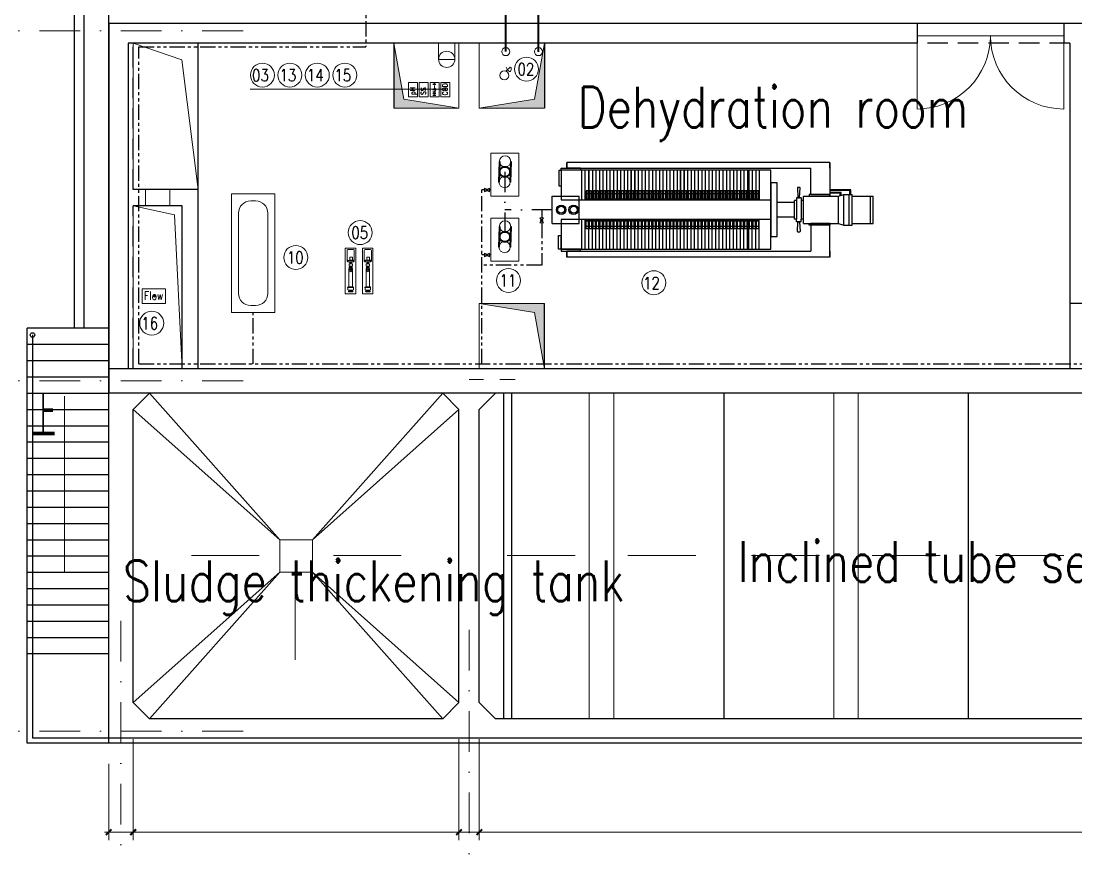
# Model space of a CAD drawing. Extents: x 838828 to 1489448, y 610351 to 848160.
# Drawn here: x 960998 to 973947, y 624469 to 634648 of the extents above; entities that cross this region are included whole.
import ezdxf
from ezdxf.enums import TextEntityAlignment as Align

# ---------------------------------------------------------------- set-up
doc = ezdxf.new("R2010")
doc.units = 0
doc.header["$LTSCALE"] = 1000
doc.header["$MEASUREMENT"] = 0
for name, pattern in [('ACAD_ISO06W100', [36, 24, -3, 0, -3, 0, -3, 0, -3]), ('DASHDOT', [1, 0.5, -0.25, 0, -0.25]), ('HIDDEN', [0.375, 0.25, -0.125]), ('PHANTOM2', [1.25, 0.625, -0.125, 0.125, -0.125, 0.125, -0.125])]:
    doc.linetypes.add(name, pattern=pattern)
doc.layers.get('0').update_dxf_attribs({"linetype": 'CONTINUOUS', "lineweight": 13})
for name, color, linetype, lineweight in [('D', 3, 'CONTINUOUS', 13), ('HATCH', 8, 'CONTINUOUS', 13), ('标注', 8, 'CONTINUOUS', 13), ('生活污水', 4, 'CONTINUOUS', 40), ('自来水', 5, 'ACAD_ISO06W100', 40), ('设备', 6, 'CONTINUOUS', 13)]:
    doc.layers.add(name, color=color, linetype=linetype, lineweight=lineweight)
for name, color, linetype in [('水构筑物', 7, 'CONTINUOUS'), ('污泥管道', 3, 'DASHDOT'), ('空气管道', 6, 'PHANTOM2'), ('設備B', 3, 'CONTINUOUS')]:
    doc.layers.add(name, color=color, linetype=linetype)
doc.styles.get("Standard").update_dxf_attribs({"font": 'ROMANS.SHX', "width": 1.2, "bigfont": 'gbcbig.shx'})

# ---------------------------------------------------------------- blocks, each defined once
blk = doc.blocks.new('_ARCHTICK')
at = {"const_width": 0.5}
blk.add_lwpolyline([(-0.71, -0.71), (0.71, 0.71)], dxfattribs=at)

msp = doc.modelspace()

# ---------------------------------------------------------------- hatches: boundary and pattern name
at = {"layer": 'HATCH'}
for points in [[(965794, 633811, 1), (965812, 633811, 1)], [(965931, 633811, 1), (965948, 633811, 1)], [(966065, 633811, 1), (966082, 633811, 1)], [(966196, 633811, 1), (966213, 633811, 1)], [(962635, 631286, 1), (962635, 631257, 1)]]:
    msp.add_hatch(color=256, dxfattribs=at).paths.add_polyline_path(points)
at = {"layer": '标注'}
h = msp.add_hatch(color=256, dxfattribs=at)
h.paths.add_polyline_path([(965696, 633687), (965573, 634378), (965573, 633578), (966373, 633578)])
h.paths.add_polyline_path([(966153, 633687), (966843, 633687), (966843, 633237), (966153, 633237)], flags=9)
h = msp.add_hatch(color=256, dxfattribs=at)
h.paths.add_polyline_path([(965696, 633687), (965573, 634378), (965573, 633578), (966373, 633578)])
h.paths.add_polyline_path([(966153, 633687), (966843, 633687), (966843, 633237), (966153, 633237)], flags=9)
h = msp.add_hatch(color=256, dxfattribs=at)
h.paths.add_polyline_path([(967300, 633687), (967423, 634378), (967423, 633578), (966623, 633578)])
h.paths.add_polyline_path([(966843, 633687), (966153, 633687), (966153, 633237), (966843, 633237)], flags=9)
h = msp.add_hatch(color=256, dxfattribs=at)
h.paths.add_polyline_path([(967300, 633687), (967423, 634378), (967423, 633578), (966623, 633578)])
h.paths.add_polyline_path([(966843, 633687), (966153, 633687), (966153, 633237), (966843, 633237)], flags=9)
h = msp.add_hatch(color=256, dxfattribs=at)
h.paths.add_polyline_path([(967300, 631068), (967423, 630378), (967423, 631178), (966623, 631178)])
h.paths.add_polyline_path([(966843, 631069), (966153, 631069), (966153, 631519), (966843, 631519)], flags=9)
h = msp.add_hatch(color=256, dxfattribs=at)
h.paths.add_polyline_path([(967300, 631068), (967423, 630378), (967423, 631178), (966623, 631178)])
h.paths.add_polyline_path([(966843, 631069), (966153, 631069), (966153, 631519), (966843, 631519)], flags=9)
h = msp.add_hatch(color=256, dxfattribs=at)
h.paths.add_polyline_path([(974800, 631068), (974923, 630378), (974923, 631178), (974123, 631178)])
h.paths.add_polyline_path([(974343, 631069), (973653, 631069), (973653, 631519), (974343, 631519)], flags=9)
at = {"layer": '设备'}
h = msp.add_hatch(color=256, dxfattribs=at)
h.paths.add_polyline_path([(966726, 632587, 0.144014), (966717, 632589, 0.74823), (966709, 632561)])
h.paths.add_polyline_path([(966726, 632587), (966709, 632561, 0.144014), (966717, 632559, 0.74823)])
h = msp.add_hatch(color=256, dxfattribs=at)
h.paths.add_polyline_path([(967401, 632209, -0.144014), (967404, 632200, -0.74823), (967375, 632192)])
h.paths.add_polyline_path([(967401, 632209), (967375, 632192, -0.144014), (967373, 632200, -0.74823)])
h = msp.add_hatch(color=256, dxfattribs=at)
h.paths.add_polyline_path([(966726, 631789, 0.144014), (966717, 631791, 0.74823), (966709, 631763)])
h.paths.add_polyline_path([(966726, 631789), (966709, 631763, 0.144014), (966717, 631761, 0.74823)])

# ---------------------------------------------------------------- linework, layer by layer
at = {"linetype": 'ByBlock', "ltscale": 200}
msp.add_line((961529, 630041), (961529, 628335), dxfattribs=at)
msp.add_line((961529, 627881), (961529, 628335))
for centre in [(963960, 633985), (964297, 633985), (964634, 633985), (964971, 633985), (967202, 634058), (965161, 632050), (964370, 631745), (966981, 631463), (968766, 631435), (962601, 630937)]:
    msp.add_circle(centre, 147, dxfattribs=at)
at = {"layer": 'D', "ltscale": 200}
for p, q in [((966688, 632596), (966747, 632552)), ((966747, 632596), (966688, 632552)), ((966688, 632596), (966688, 632552)), ((966747, 632552), (966747, 632596)), ((967411, 632171), (967366, 632230)), ((967411, 632230), (967366, 632171)), ((967366, 632230), (967411, 632230)), ((967411, 632171), (967366, 632171)), ((966688, 631798), (966747, 631754)), ((966747, 631798), (966688, 631754)), ((966688, 631798), (966688, 631754)), ((966747, 631754), (966747, 631798))]:
    msp.add_line(p, q, dxfattribs=at)
at = {"layer": 'HATCH'}
for p, q in [((963810, 633812), (966198, 633812)), ((963580, 632526), (964113, 632526)), ((963580, 631067), (963580, 632526)), ((963817, 632439), (963876, 632439)), ((964113, 632526), (964113, 631067)), ((963667, 631304), (963667, 632289)), ((964026, 632289), (964026, 631304)), ((963876, 631154), (963817, 631154)), ((964113, 631067), (963580, 631067))]:
    msp.add_line(p, q, dxfattribs=at)
for centre, radius in [((965803, 633811), 8.57), ((965940, 633811), 8.57), ((966073, 633811), 8.57), ((966204, 633811), 8.57), ((962635, 631271), 14.3)]:
    msp.add_circle(centre, radius, dxfattribs=at)
for centre, start, end in [((963817, 632289), 90, 180), ((963876, 632289), 0, 90), ((963817, 631304), 180, 270), ((963876, 631304), 270, 0)]:
    msp.add_arc(centre, 150, start, end, dxfattribs=at)
at = {"layer": '标注', "linetype": 'DASHDOT'}
for p, q in [((963722, 634528), (957420, 634528)), ((963722, 630228), (957420, 630228)), ((962223, 627282), (962223, 622420)), ((966498, 627173), (966498, 622420)), ((963722, 625928), (957420, 625928))]:
    msp.add_line(p, q, dxfattribs=at)
at = {"layer": '标注'}
for p, q in [((962969, 634173), (962373, 634378)), ((963173, 634378), (962373, 634378)), ((962969, 634173), (962373, 634378)), ((963173, 630378), (963173, 634378)), ((965573, 634378), (965696, 633687)), ((965573, 634378), (965696, 633687)), ((966123, 634178), (966123, 634378)), ((966323, 634178), (966323, 634378)), ((967423, 634378), (967300, 633687)), ((967423, 634378), (967300, 633687)), ((971998, 634468), (973798, 634468)), ((971998, 634378), (971998, 633568)), ((973798, 634378), (973798, 633568)), ((963173, 632578), (962969, 634173)), ((963173, 632578), (962969, 634173)), ((966323, 634178), (966123, 634178)), ((965696, 633687), (966373, 633578)), ((965696, 633687), (966373, 633578)), ((967300, 633687), (966623, 633578)), ((967300, 633687), (966623, 633578)), ((965573, 633578), (966373, 633578)), ((965573, 633578), (966373, 633578)), ((967423, 633578), (966623, 633578)), ((967423, 633578), (966623, 633578)), ((967106, 633026), (966765, 633026)), ((966765, 633026), (966765, 632499)), ((967106, 632499), (967106, 633026)), ((963173, 632578), (962373, 632578)), ((966765, 632499), (967106, 632499)), ((962973, 632378), (962373, 632378)), ((962973, 630378), (962973, 632378)), ((967106, 632228), (966765, 632228)), ((966765, 632228), (966765, 631701)), ((967106, 631701), (967106, 632228)), ((966765, 631701), (967106, 631701)), ((967300, 631068), (966623, 631178)), ((967423, 631178), (966623, 631178)), ((967300, 631068), (966623, 631178)), ((967423, 631178), (966623, 631178)), ((967423, 630378), (967300, 631068)), ((967423, 630378), (967300, 631068)), ((966673, 630245), (966497, 630245)), ((967061, 630245), (966873, 630245)), ((964173, 628278), (962573, 630078)), ((964573, 628278), (966173, 630078)), ((967973, 630078), (967973, 626078)), ((968273, 630078), (968273, 626078)), ((970973, 630078), (970973, 626078)), ((971273, 630078), (971273, 626078)), ((962373, 629878), (964173, 628278)), ((966373, 629878), (964573, 628278)), ((964173, 628278), (964173, 627878)), ((964173, 628278), (964573, 628278)), ((964573, 628278), (964573, 627878)), ((963088, 628085), (963772, 628085)), ((963772, 628085), (963922, 628085)), ((964981, 628085), (964831, 628085)), ((965665, 628085), (964981, 628085)), ((966965, 628085), (967649, 628085)), ((967649, 628085), (967799, 628085)), ((968597, 628085), (968447, 628085)), ((969281, 628085), (968597, 628085)), ((969965, 628085), (970649, 628085)), ((970649, 628085), (970799, 628085)), ((971597, 628085), (971447, 628085)), ((972281, 628085), (971597, 628085)), ((972965, 628085), (973649, 628085)), ((973649, 628085), (973799, 628085)), ((964173, 627878), (962373, 626278)), ((962573, 626078), (964173, 627878)), ((964173, 627878), (964573, 627878)), ((966373, 626278), (964573, 627878)), ((964573, 627878), (966173, 626078)), ((964364, 627488), (964364, 627638)), ((964364, 626803), (964364, 627488))]:
    msp.add_line(p, q, dxfattribs=at)
at = {"layer": '标注', "ltscale": 0.001}
for p, q in [((962373, 632578), (962373, 634378)), ((966373, 633578), (966373, 634378)), ((966623, 633578), (966623, 634378)), ((962523, 632378), (962523, 632578)), ((962823, 632378), (962823, 632578)), ((962373, 632378), (962880, 632269)), ((962373, 632378), (962373, 630378)), ((962880, 632269), (962973, 630378)), ((966623, 631178), (966623, 630378)), ((962373, 625828), (962373, 624587)), ((962373, 625828), (962373, 624587)), ((966373, 625828), (966373, 624587)), ((966373, 625828), (966373, 624587)), ((966623, 625828), (966623, 624587)), ((966623, 625828), (966623, 624587)), ((962073, 625528), (962073, 624587)), ((962073, 624687), (962023, 624687)), ((962073, 624687), (962373, 624687)), ((962373, 624687), (966373, 624687)), ((962373, 624687), (962423, 624687)), ((966373, 624687), (966323, 624687)), ((966373, 624687), (966623, 624687)), ((966623, 624687), (981623, 624687)), ((966623, 624687), (966673, 624687))]:
    msp.add_line(p, q, dxfattribs=at)
for centre, radius in [((966223, 634178), 100), ((966948, 634273), 49.7), ((967349, 634273), 49.7)]:
    msp.add_circle(centre, radius, dxfattribs=at)
at = {"layer": '标注'}
for centre, radius in [((966940, 632925), 68.9), ((966933, 632671), 68.9), ((966940, 632127), 68.9), ((966933, 631873), 68.9), ((965044, 631591), 21.1), ((965044, 631591), 10.9), ((965254, 631591), 21.1), ((965254, 631591), 10.9)]:
    msp.add_circle(centre, radius, dxfattribs=at)
for centre, start, end in [((971998, 634468), 270, 0), ((973798, 634468), 180, 270)]:
    msp.add_arc(centre, 900, start, end, dxfattribs=at)
at = {"layer": '水构筑物'}
for p, q in [((961653, 630875), (961653, 641978)), ((961773, 630875), (961773, 641978)), ((962073, 630378), (962073, 641978)), ((962073, 634618), (962073, 630078)), ((981315, 634618), (962073, 634618)), ((971998, 634618), (971998, 634378)), ((973798, 634618), (973798, 634378)), ((962313, 634378), (962313, 630378)), ((971998, 634378), (962313, 634378)), ((963173, 630378), (963173, 634378)), ((965573, 634378), (965573, 633578)), ((965573, 634378), (965573, 633578)), ((967423, 634378), (967423, 633578)), ((967423, 634378), (967423, 633578)), ((973873, 634378), (973798, 634378)), ((973873, 634378), (973873, 630378)), ((963173, 632578), (962373, 632578)), ((962973, 632378), (962373, 632378)), ((962973, 630378), (962973, 632378)), ((967423, 630378), (967423, 631178)), ((967423, 630378), (967423, 631178)), ((974123, 631178), (973873, 631178)), ((961073, 625778), (961073, 630875)), ((962073, 630875), (961073, 630875)), ((961138, 630793), (961138, 625846)), ((962073, 630675), (961073, 630675)), ((962073, 630475), (961073, 630475)), ((962073, 625778), (962073, 630378)), ((986423, 630378), (962073, 630378)), ((986423, 630378), (962073, 630378)), ((986423, 630378), (962073, 630378)), ((962073, 630275), (961073, 630275)), ((962073, 630075), (961073, 630075)), ((986423, 630078), (962073, 630078)), ((962373, 629878), (962573, 630078)), ((966173, 630078), (962573, 630078)), ((966173, 630078), (966373, 629878)), ((966623, 629878), (966823, 630078)), ((981423, 630078), (966823, 630078)), ((966923, 626078), (966923, 630078)), ((967023, 626078), (967023, 630078)), ((969623, 630078), (969623, 626078)), ((972623, 630078), (972623, 626078)), ((962073, 629875), (961073, 629875)), ((962373, 626278), (962373, 629878)), ((966373, 626278), (966373, 629878)), ((966623, 626278), (966623, 629878)), ((962073, 629675), (961073, 629675)), ((962073, 629475), (961073, 629475)), ((962073, 629275), (961073, 629275)), ((962073, 629075), (961073, 629075)), ((962073, 628875), (961073, 628875)), ((962073, 628675), (961073, 628675)), ((962073, 628475), (961073, 628475)), ((962073, 628275), (961073, 628275)), ((962073, 628075), (961073, 628075)), ((962073, 627875), (961073, 627875)), ((962073, 627675), (961073, 627675)), ((962073, 627475), (961073, 627475)), ((962073, 627275), (961073, 627275)), ((962073, 627075), (961073, 627075)), ((962073, 626875), (961073, 626875)), ((962373, 626278), (962573, 626078)), ((966173, 626078), (966373, 626278)), ((966623, 626278), (966823, 626078)), ((966173, 626078), (962573, 626078)), ((981423, 626078), (966823, 626078)), ((961138, 625846), (987377, 625846)), ((962073, 625778), (961073, 625778)), ((987423, 625778), (962073, 625778))]:
    msp.add_line(p, q, dxfattribs=at)
at = {"layer": '水构筑物', "linetype": 'HIDDEN'}
for p, q in [((966373, 634378), (962373, 634378)), ((962373, 632578), (962373, 634378)), ((973873, 634378), (966623, 634378)), ((973873, 634378), (973873, 630378)), ((962373, 630378), (962373, 632378))]:
    msp.add_line(p, q, dxfattribs=at)
at = {"layer": '水构筑物'}
msp.add_circle((961138, 630793), 27.5, dxfattribs=at)
at = {"layer": '污泥管道', "ltscale": 0.5}
for p, q in [((966936, 632797), (966936, 631999)), ((967516, 632331), (966936, 632331))]:
    msp.add_line(p, q, dxfattribs=at)
at = {"layer": '生活污水'}
for p, q in [((967351, 634271), (967351, 635534)), ((966948, 634273), (966948, 634787))]:
    msp.add_line(p, q, dxfattribs=at)
at = {"layer": '空气管道', "ltscale": 0.3}
for p, q in [((965230, 635395), (965230, 634333)), ((962445, 630437), (962445, 634333)), ((962445, 634333), (965230, 634333)), ((966654, 630437), (966654, 632575)), ((966688, 632575), (966654, 632575)), ((966765, 632575), (966747, 632575)), ((967389, 632331), (967389, 632230)), ((967389, 632171), (967389, 631650)), ((966688, 631777), (966654, 631777)), ((967389, 631650), (966654, 631650)), ((966765, 631777), (966747, 631777)), ((963846, 630437), (963846, 631067)), ((962445, 630437), (980609, 630437))]:
    msp.add_line(p, q, dxfattribs=at)
at = {"layer": '自来水'}
for p, q in [((966871, 632925), (966864, 632671)), ((967008, 632925), (967002, 632669)), ((966871, 632127), (966864, 631873)), ((967008, 632127), (967002, 631871))]:
    msp.add_line(p, q, dxfattribs=at)
for centre in [(966936, 632797), (966936, 631999)]:
    msp.add_circle(centre, 62.8, dxfattribs=at)
at = {"layer": '設備B'}
for p, q in [((967602, 632619), (967602, 632815)), ((967602, 632815), (967628, 632815)), ((967628, 632815), (967628, 632842)), ((967628, 632842), (967863, 632842)), ((970203, 632816), (967628, 632816)), ((967628, 632816), (967628, 632453)), ((967628, 632815), (967628, 632619)), ((967863, 632815), (967628, 632815)), ((970924, 632913), (967697, 632913)), ((967697, 632913), (967697, 632842)), ((967697, 632842), (967697, 632913)), ((967697, 632842), (970693, 632842)), ((967863, 632842), (967697, 632842)), ((967863, 632842), (967863, 632815)), ((967881, 632453), (967881, 632815)), ((967924, 632453), (967924, 632815)), ((967967, 632816), (967967, 632451)), ((967967, 632453), (967967, 632815)), ((968011, 632816), (968011, 632451)), ((968054, 632816), (968054, 632451)), ((968097, 632816), (968097, 632451)), ((968141, 632816), (968141, 632451)), ((968184, 632816), (968184, 632451)), ((968227, 632816), (968227, 632451)), ((968270, 632816), (968270, 632451)), ((968314, 632816), (968314, 632451)), ((968357, 632816), (968357, 632451)), ((968400, 632816), (968400, 632451)), ((968444, 632816), (968444, 632451)), ((968487, 632816), (968487, 632451)), ((968487, 632453), (968487, 632815)), ((968530, 632816), (968530, 632451)), ((968530, 632453), (968530, 632815)), ((968573, 632816), (968573, 632451)), ((968617, 632816), (968617, 632451)), ((968660, 632816), (968660, 632451)), ((968703, 632816), (968703, 632451)), ((968747, 632816), (968747, 632451)), ((968790, 632816), (968790, 632451)), ((968833, 632816), (968833, 632451)), ((968876, 632816), (968876, 632451)), ((968920, 632816), (968920, 632451)), ((968963, 632816), (968963, 632451)), ((969006, 632816), (969006, 632451)), ((969050, 632816), (969050, 632451)), ((969050, 632816), (969050, 632451)), ((969093, 632816), (969093, 632451)), ((969093, 632453), (969093, 632815)), ((969136, 632816), (969136, 632451)), ((969136, 632453), (969136, 632815)), ((969179, 632816), (969179, 632451)), ((969223, 632816), (969223, 632451)), ((969266, 632816), (969266, 632451)), ((969309, 632816), (969309, 632451)), ((969353, 632816), (969353, 632451)), ((969396, 632816), (969396, 632451)), ((969439, 632816), (969439, 632451)), ((969482, 632816), (969482, 632451)), ((969526, 632816), (969526, 632451)), ((969569, 632816), (969569, 632451)), ((969612, 632816), (969612, 632451)), ((969656, 632816), (969656, 632451)), ((969656, 632816), (969656, 632451)), ((969699, 632816), (969699, 632451)), ((969742, 632816), (969742, 632451)), ((969785, 632816), (969785, 632451)), ((969829, 632816), (969829, 632451)), ((969872, 632816), (969872, 632451)), ((969915, 632816), (969915, 632451)), ((969930, 632816), (969930, 632451)), ((969974, 632816), (969974, 632451)), ((970017, 632816), (970017, 632451)), ((970060, 632816), (970060, 632451)), ((970203, 631846), (970203, 632816)), ((970693, 632519), (970693, 632842)), ((970924, 632842), (970924, 632913)), ((970924, 632913), (970924, 632499)), ((967628, 632619), (967602, 632619)), ((967958, 632564), (967933, 632564)), ((967933, 632564), (967933, 632451)), ((967958, 632451), (967958, 632564)), ((968002, 632564), (967976, 632564)), ((967976, 632564), (967976, 632451)), ((968002, 632451), (968002, 632564)), ((968045, 632564), (968020, 632564)), ((968020, 632564), (968020, 632451)), ((968045, 632451), (968045, 632564)), ((968088, 632564), (968063, 632564)), ((968063, 632564), (968063, 632451)), ((968088, 632451), (968088, 632564)), ((968131, 632564), (968106, 632564)), ((968106, 632564), (968106, 632451)), ((968131, 632451), (968131, 632564)), ((968175, 632564), (968150, 632564)), ((968150, 632564), (968150, 632451)), ((968175, 632451), (968175, 632564)), ((968218, 632564), (968193, 632564)), ((968193, 632564), (968193, 632451)), ((968218, 632451), (968218, 632564)), ((968261, 632564), (968236, 632564)), ((968236, 632564), (968236, 632451)), ((968261, 632451), (968261, 632564)), ((968305, 632564), (968279, 632564)), ((968279, 632564), (968279, 632451)), ((968305, 632451), (968305, 632564)), ((968348, 632564), (968323, 632564)), ((968323, 632564), (968323, 632451)), ((968348, 632451), (968348, 632564)), ((968391, 632564), (968366, 632564)), ((968366, 632564), (968366, 632451)), ((968391, 632451), (968391, 632564)), ((968434, 632564), (968409, 632564)), ((968409, 632564), (968409, 632451)), ((968434, 632451), (968434, 632564)), ((968478, 632564), (968453, 632564)), ((968453, 632564), (968453, 632451)), ((968478, 632451), (968478, 632564)), ((968521, 632564), (968496, 632564)), ((968496, 632564), (968496, 632451)), ((969921, 632564), (968496, 632564)), ((968496, 632564), (968496, 632451)), ((968521, 632451), (968521, 632564)), ((968564, 632564), (968539, 632564)), ((968539, 632564), (968539, 632451)), ((968564, 632451), (968564, 632564)), ((968608, 632564), (968582, 632564)), ((968582, 632564), (968582, 632451)), ((968608, 632451), (968608, 632564)), ((968651, 632564), (968626, 632564)), ((968626, 632564), (968626, 632451)), ((968651, 632451), (968651, 632564)), ((968694, 632564), (968669, 632564)), ((968669, 632564), (968669, 632451)), ((968694, 632451), (968694, 632564)), ((968737, 632564), (968712, 632564)), ((968712, 632564), (968712, 632451)), ((968737, 632451), (968737, 632564)), ((968781, 632564), (968756, 632564)), ((968756, 632564), (968756, 632451)), ((968781, 632451), (968781, 632564)), ((968824, 632564), (968799, 632564)), ((968799, 632564), (968799, 632451)), ((968824, 632451), (968824, 632564)), ((968867, 632564), (968842, 632564)), ((968842, 632564), (968842, 632451)), ((968867, 632451), (968867, 632564)), ((968911, 632564), (968885, 632564)), ((968885, 632564), (968885, 632451)), ((968911, 632451), (968911, 632564)), ((968954, 632564), (968929, 632564)), ((968929, 632564), (968929, 632451)), ((968954, 632451), (968954, 632564)), ((968997, 632564), (968972, 632564)), ((968972, 632564), (968972, 632451)), ((968997, 632451), (968997, 632564)), ((969040, 632564), (969015, 632564)), ((969015, 632564), (969015, 632451)), ((969040, 632451), (969040, 632564)), ((969084, 632564), (969059, 632564)), ((969059, 632564), (969059, 632451)), ((969084, 632451), (969084, 632564)), ((969127, 632564), (969102, 632564)), ((969102, 632564), (969102, 632451)), ((969127, 632451), (969127, 632564)), ((969170, 632564), (969145, 632564)), ((969145, 632564), (969145, 632451)), ((969170, 632451), (969170, 632564)), ((969214, 632564), (969188, 632564)), ((969188, 632564), (969188, 632451)), ((969214, 632451), (969214, 632564)), ((969257, 632564), (969232, 632564)), ((969232, 632564), (969232, 632451)), ((969257, 632451), (969257, 632564)), ((969300, 632564), (969275, 632564)), ((969275, 632564), (969275, 632451)), ((969300, 632451), (969300, 632564)), ((969343, 632564), (969318, 632564)), ((969318, 632564), (969318, 632451)), ((969343, 632451), (969343, 632564)), ((969387, 632564), (969361, 632564)), ((969361, 632564), (969361, 632451)), ((969387, 632451), (969387, 632564)), ((969430, 632564), (969405, 632564)), ((969405, 632564), (969405, 632451)), ((969430, 632451), (969430, 632564)), ((969473, 632564), (969448, 632564)), ((969448, 632564), (969448, 632451)), ((969473, 632451), (969473, 632564)), ((969517, 632564), (969491, 632564)), ((969491, 632564), (969491, 632451)), ((969517, 632451), (969517, 632564)), ((969560, 632564), (969535, 632564)), ((969535, 632564), (969535, 632451)), ((969560, 632451), (969560, 632564)), ((969603, 632564), (969578, 632564)), ((969578, 632564), (969578, 632451)), ((969603, 632451), (969603, 632564)), ((969646, 632564), (969621, 632564)), ((969621, 632564), (969621, 632451)), ((969646, 632451), (969646, 632564)), ((969690, 632564), (969664, 632564)), ((969664, 632564), (969664, 632451)), ((969690, 632451), (969690, 632564)), ((969733, 632564), (969708, 632564)), ((969708, 632564), (969708, 632451)), ((969733, 632451), (969733, 632564)), ((969776, 632564), (969751, 632564)), ((969751, 632564), (969751, 632451)), ((969776, 632451), (969776, 632564)), ((969820, 632564), (969794, 632564)), ((969794, 632564), (969794, 632451)), ((969820, 632451), (969820, 632564)), ((969863, 632564), (969838, 632564)), ((969838, 632564), (969838, 632451)), ((969863, 632451), (969863, 632564)), ((969906, 632564), (969881, 632564)), ((969881, 632564), (969881, 632451)), ((969906, 632451), (969906, 632564)), ((969921, 632451), (969921, 632564)), ((969965, 632564), (969939, 632564)), ((969939, 632564), (969939, 632451)), ((969965, 632451), (969965, 632564)), ((970008, 632564), (969983, 632564)), ((969983, 632564), (969983, 632451)), ((970008, 632451), (970008, 632564)), ((970051, 632564), (970026, 632564)), ((970026, 632564), (970026, 632451)), ((970051, 632451), (970051, 632564)), ((970278, 632661), (970203, 632661)), ((970203, 632661), (970203, 632001)), ((970278, 632001), (970278, 632661)), ((970528, 632598), (970534, 632479)), ((970552, 632606), (970536, 632606)), ((970553, 632479), (970560, 632598)), ((971183, 632576), (970924, 632576)), ((971173, 632567), (970924, 632567)), ((971173, 632520), (971173, 632567)), ((971183, 632520), (971183, 632576)), ((967516, 632163), (967516, 632499)), ((967516, 632499), (967849, 632499)), ((967628, 632453), (970203, 632453)), ((967849, 632163), (967849, 632499)), ((967933, 632531), (967958, 632531)), ((967933, 632466), (967958, 632466)), ((967933, 632451), (967958, 632451)), ((967976, 632531), (968002, 632531)), ((967976, 632466), (968002, 632466)), ((967976, 632451), (968002, 632451)), ((968020, 632531), (968045, 632531)), ((968020, 632466), (968045, 632466)), ((968020, 632451), (968045, 632451)), ((968063, 632531), (968088, 632531)), ((968063, 632466), (968088, 632466)), ((968063, 632451), (968088, 632451)), ((968106, 632531), (968131, 632531)), ((968106, 632466), (968131, 632466)), ((968106, 632451), (968131, 632451)), ((968150, 632531), (968175, 632531)), ((968150, 632466), (968175, 632466)), ((968150, 632451), (968175, 632451)), ((968193, 632531), (968218, 632531)), ((968193, 632466), (968218, 632466)), ((968193, 632451), (968218, 632451)), ((968236, 632531), (968261, 632531)), ((968236, 632466), (968261, 632466)), ((968236, 632451), (968261, 632451)), ((968279, 632531), (968305, 632531)), ((968279, 632466), (968305, 632466)), ((968279, 632451), (968305, 632451)), ((968323, 632531), (968348, 632531)), ((968323, 632466), (968348, 632466)), ((968323, 632451), (968348, 632451)), ((968366, 632531), (968391, 632531)), ((968366, 632466), (968391, 632466)), ((968366, 632451), (968391, 632451)), ((968409, 632531), (968434, 632531)), ((968409, 632466), (968434, 632466)), ((968409, 632451), (968434, 632451)), ((968453, 632531), (968478, 632531)), ((968453, 632466), (968478, 632466)), ((968453, 632451), (968478, 632451)), ((968496, 632531), (969921, 632531)), ((968496, 632531), (968521, 632531)), ((968496, 632466), (969921, 632466)), ((968496, 632466), (968521, 632466)), ((968496, 632451), (968521, 632451)), ((968496, 632451), (969921, 632451)), ((968539, 632531), (968564, 632531)), ((968539, 632466), (968564, 632466)), ((968539, 632451), (968564, 632451)), ((968582, 632531), (968608, 632531)), ((968582, 632466), (968608, 632466)), ((968582, 632451), (968608, 632451)), ((968626, 632531), (968651, 632531)), ((968626, 632466), (968651, 632466)), ((968626, 632451), (968651, 632451)), ((968669, 632531), (968694, 632531)), ((968669, 632466), (968694, 632466)), ((968669, 632451), (968694, 632451)), ((968712, 632531), (968737, 632531)), ((968712, 632466), (968737, 632466)), ((968712, 632451), (968737, 632451)), ((968756, 632531), (968781, 632531)), ((968756, 632466), (968781, 632466)), ((968756, 632451), (968781, 632451)), ((968799, 632531), (968824, 632531)), ((968799, 632466), (968824, 632466)), ((968799, 632451), (968824, 632451)), ((968842, 632531), (968867, 632531)), ((968842, 632466), (968867, 632466)), ((968842, 632451), (968867, 632451)), ((968885, 632531), (968911, 632531)), ((968885, 632466), (968911, 632466)), ((968885, 632451), (968911, 632451)), ((968929, 632531), (968954, 632531)), ((968929, 632466), (968954, 632466)), ((968929, 632451), (968954, 632451)), ((968972, 632531), (968997, 632531)), ((968972, 632466), (968997, 632466)), ((968972, 632451), (968997, 632451)), ((969015, 632531), (969040, 632531)), ((969015, 632466), (969040, 632466)), ((969015, 632451), (969040, 632451)), ((969059, 632531), (969084, 632531)), ((969059, 632466), (969084, 632466)), ((969059, 632451), (969084, 632451)), ((969102, 632531), (969127, 632531)), ((969102, 632466), (969127, 632466)), ((969102, 632451), (969127, 632451)), ((969145, 632531), (969170, 632531)), ((969145, 632466), (969170, 632466)), ((969145, 632451), (969170, 632451)), ((969188, 632531), (969214, 632531)), ((969188, 632466), (969214, 632466)), ((969188, 632451), (969214, 632451)), ((969232, 632531), (969257, 632531)), ((969232, 632466), (969257, 632466)), ((969232, 632451), (969257, 632451)), ((969275, 632531), (969300, 632531)), ((969275, 632466), (969300, 632466)), ((969275, 632451), (969300, 632451)), ((969318, 632531), (969343, 632531)), ((969318, 632466), (969343, 632466)), ((969318, 632451), (969343, 632451)), ((969361, 632531), (969387, 632531)), ((969361, 632466), (969387, 632466)), ((969361, 632451), (969387, 632451)), ((969405, 632531), (969430, 632531)), ((969405, 632466), (969430, 632466)), ((969405, 632451), (969430, 632451)), ((969448, 632531), (969473, 632531)), ((969448, 632466), (969473, 632466)), ((969448, 632451), (969473, 632451)), ((969491, 632531), (969517, 632531)), ((969491, 632466), (969517, 632466)), ((969491, 632451), (969517, 632451)), ((969535, 632531), (969560, 632531)), ((969535, 632466), (969560, 632466)), ((969535, 632451), (969560, 632451)), ((969578, 632531), (969603, 632531)), ((969578, 632466), (969603, 632466)), ((969578, 632451), (969603, 632451)), ((969621, 632531), (969646, 632531)), ((969621, 632466), (969646, 632466)), ((969621, 632451), (969646, 632451)), ((969664, 632531), (969690, 632531)), ((969664, 632466), (969690, 632466)), ((969664, 632451), (969690, 632451)), ((969708, 632531), (969733, 632531)), ((969708, 632466), (969733, 632466)), ((969708, 632451), (969733, 632451)), ((969751, 632531), (969776, 632531)), ((969751, 632466), (969776, 632466)), ((969751, 632451), (969776, 632451)), ((969794, 632531), (969820, 632531)), ((969794, 632466), (969820, 632466)), ((969794, 632451), (969820, 632451)), ((969838, 632531), (969863, 632531)), ((969838, 632466), (969863, 632466)), ((969838, 632451), (969863, 632451)), ((969881, 632531), (969906, 632531)), ((969881, 632466), (969906, 632466)), ((969881, 632451), (969906, 632451)), ((969939, 632531), (969965, 632531)), ((969939, 632466), (969965, 632466)), ((969939, 632451), (969965, 632451)), ((969983, 632531), (970008, 632531)), ((969983, 632466), (970008, 632466)), ((969983, 632451), (970008, 632451)), ((970026, 632531), (970051, 632531)), ((970026, 632466), (970051, 632466)), ((970026, 632451), (970051, 632451)), ((970493, 632216), (970493, 632446)), ((970515, 632446), (970493, 632446)), ((970515, 632479), (970515, 632216)), ((970573, 632479), (970515, 632479)), ((970534, 632479), (970553, 632479)), ((970573, 632479), (970573, 632216)), ((970604, 632446), (970573, 632446)), ((970604, 632163), (970604, 632499)), ((970604, 632499), (971031, 632499)), ((970924, 632519), (970672, 632519)), ((970672, 632519), (970672, 632499)), ((970672, 632499), (970924, 632499)), ((970924, 632499), (970693, 632499)), ((971064, 632544), (970924, 632544)), ((971053, 632534), (970924, 632534)), ((970924, 632499), (970924, 632519)), ((971031, 632499), (971098, 632520)), ((971031, 632163), (971031, 632499)), ((971053, 632506), (971053, 632534)), ((971064, 632509), (971064, 632544)), ((971098, 632143), (971098, 632520)), ((971098, 632520), (971199, 632520)), ((971163, 632143), (971163, 632520)), ((971199, 632143), (971199, 632520)), ((971199, 632499), (971457, 632499)), ((971424, 632163), (971424, 632499)), ((971457, 632163), (971457, 632499)), ((970493, 632421), (970278, 632421)), ((970203, 632211), (967628, 632211)), ((967628, 632211), (967628, 631846)), ((967881, 631846), (967881, 632211)), ((967924, 631846), (967924, 632211)), ((967933, 632211), (967958, 632211)), ((967933, 632098), (967933, 632211)), ((967933, 632196), (967958, 632196)), ((967958, 632211), (967958, 632098)), ((967967, 631846), (967967, 632211)), ((967976, 632211), (968002, 632211)), ((967976, 632098), (967976, 632211)), ((967976, 632196), (968002, 632196)), ((968002, 632211), (968002, 632098)), ((968011, 631846), (968011, 632211)), ((968020, 632211), (968045, 632211)), ((968020, 632098), (968020, 632211)), ((968020, 632196), (968045, 632196)), ((968045, 632211), (968045, 632098)), ((968054, 631846), (968054, 632211)), ((968063, 632211), (968088, 632211)), ((968063, 632098), (968063, 632211)), ((968063, 632196), (968088, 632196)), ((968088, 632211), (968088, 632098)), ((968097, 631846), (968097, 632211)), ((968106, 632211), (968131, 632211)), ((968106, 632098), (968106, 632211)), ((968106, 632196), (968131, 632196)), ((968131, 632211), (968131, 632098)), ((968141, 631846), (968141, 632211)), ((968150, 632211), (968175, 632211)), ((968150, 632098), (968150, 632211)), ((968150, 632196), (968175, 632196)), ((968175, 632211), (968175, 632098)), ((968184, 631846), (968184, 632211)), ((968193, 632211), (968218, 632211)), ((968193, 632098), (968193, 632211)), ((968193, 632196), (968218, 632196)), ((968218, 632211), (968218, 632098)), ((968227, 631846), (968227, 632211)), ((968236, 632211), (968261, 632211)), ((968236, 632098), (968236, 632211)), ((968236, 632196), (968261, 632196)), ((968261, 632211), (968261, 632098)), ((968270, 631846), (968270, 632211)), ((968279, 632211), (968305, 632211)), ((968279, 632098), (968279, 632211)), ((968279, 632196), (968305, 632196)), ((968305, 632211), (968305, 632098)), ((968314, 631846), (968314, 632211)), ((968323, 632211), (968348, 632211)), ((968323, 632098), (968323, 632211)), ((968323, 632196), (968348, 632196)), ((968348, 632211), (968348, 632098)), ((968357, 631846), (968357, 632211)), ((968366, 632211), (968391, 632211)), ((968366, 632098), (968366, 632211)), ((968366, 632196), (968391, 632196)), ((968391, 632211), (968391, 632098)), ((968400, 631846), (968400, 632211)), ((968409, 632211), (968434, 632211)), ((968409, 632098), (968409, 632211)), ((968409, 632196), (968434, 632196)), ((968434, 632211), (968434, 632098)), ((968444, 631846), (968444, 632211)), ((968453, 632211), (968478, 632211)), ((968453, 632098), (968453, 632211)), ((968453, 632196), (968478, 632196)), ((968478, 632211), (968478, 632098)), ((968487, 631846), (968487, 632211)), ((968487, 631846), (968487, 632211)), ((968496, 632211), (968521, 632211)), ((968496, 632098), (968496, 632211)), ((968496, 632211), (969921, 632211)), ((968496, 632098), (968496, 632211)), ((968496, 632196), (969921, 632196)), ((968496, 632196), (968521, 632196)), ((968521, 632211), (968521, 632098)), ((968530, 631846), (968530, 632211)), ((968539, 632211), (968564, 632211)), ((968539, 632098), (968539, 632211)), ((968539, 632196), (968564, 632196)), ((968564, 632211), (968564, 632098)), ((968573, 631846), (968573, 632211)), ((968582, 632211), (968608, 632211)), ((968582, 632098), (968582, 632211)), ((968582, 632196), (968608, 632196)), ((968608, 632211), (968608, 632098)), ((968617, 631846), (968617, 632211)), ((968626, 632211), (968651, 632211)), ((968626, 632098), (968626, 632211)), ((968626, 632196), (968651, 632196)), ((968651, 632211), (968651, 632098)), ((968660, 631846), (968660, 632211)), ((968669, 632211), (968694, 632211)), ((968669, 632098), (968669, 632211)), ((968669, 632196), (968694, 632196)), ((968694, 632211), (968694, 632098)), ((968703, 631846), (968703, 632211)), ((968712, 632211), (968737, 632211)), ((968712, 632098), (968712, 632211)), ((968712, 632196), (968737, 632196)), ((968737, 632211), (968737, 632098)), ((968747, 631846), (968747, 632211)), ((968756, 632211), (968781, 632211)), ((968756, 632098), (968756, 632211)), ((968756, 632196), (968781, 632196)), ((968781, 632211), (968781, 632098)), ((968790, 631846), (968790, 632211)), ((968799, 632211), (968824, 632211)), ((968799, 632098), (968799, 632211)), ((968799, 632196), (968824, 632196)), ((968824, 632211), (968824, 632098)), ((968833, 631846), (968833, 632211)), ((968842, 632211), (968867, 632211)), ((968842, 632098), (968842, 632211)), ((968842, 632196), (968867, 632196)), ((968867, 632211), (968867, 632098)), ((968876, 631846), (968876, 632211)), ((968885, 632211), (968911, 632211)), ((968885, 632098), (968885, 632211)), ((968885, 632196), (968911, 632196)), ((968911, 632211), (968911, 632098)), ((968920, 631846), (968920, 632211)), ((968929, 632211), (968954, 632211)), ((968929, 632098), (968929, 632211)), ((968929, 632196), (968954, 632196)), ((968954, 632211), (968954, 632098)), ((968963, 631846), (968963, 632211)), ((968972, 632211), (968997, 632211)), ((968972, 632098), (968972, 632211)), ((968972, 632196), (968997, 632196)), ((968997, 632211), (968997, 632098)), ((969006, 631846), (969006, 632211)), ((969015, 632211), (969040, 632211)), ((969015, 632098), (969015, 632211)), ((969015, 632196), (969040, 632196)), ((969040, 632211), (969040, 632098)), ((969050, 631846), (969050, 632211)), ((969050, 631846), (969050, 632211)), ((969059, 632211), (969084, 632211)), ((969059, 632098), (969059, 632211)), ((969059, 632196), (969084, 632196)), ((969084, 632211), (969084, 632098)), ((969093, 631846), (969093, 632211)), ((969093, 631846), (969093, 632211)), ((969102, 632211), (969127, 632211)), ((969102, 632098), (969102, 632211)), ((969102, 632196), (969127, 632196)), ((969127, 632211), (969127, 632098)), ((969136, 631846), (969136, 632211)), ((969145, 632211), (969170, 632211)), ((969145, 632098), (969145, 632211)), ((969145, 632196), (969170, 632196)), ((969170, 632211), (969170, 632098)), ((969179, 631846), (969179, 632211)), ((969188, 632211), (969214, 632211)), ((969188, 632098), (969188, 632211)), ((969188, 632196), (969214, 632196)), ((969214, 632211), (969214, 632098)), ((969223, 631846), (969223, 632211)), ((969232, 632211), (969257, 632211)), ((969232, 632098), (969232, 632211)), ((969232, 632196), (969257, 632196)), ((969257, 632211), (969257, 632098)), ((969266, 631846), (969266, 632211)), ((969275, 632211), (969300, 632211)), ((969275, 632098), (969275, 632211)), ((969275, 632196), (969300, 632196)), ((969300, 632211), (969300, 632098)), ((969309, 631846), (969309, 632211)), ((969318, 632211), (969343, 632211)), ((969318, 632098), (969318, 632211)), ((969318, 632196), (969343, 632196)), ((969343, 632211), (969343, 632098)), ((969353, 631846), (969353, 632211)), ((969361, 632211), (969387, 632211)), ((969361, 632098), (969361, 632211)), ((969361, 632196), (969387, 632196)), ((969387, 632211), (969387, 632098)), ((969396, 631846), (969396, 632211)), ((969405, 632211), (969430, 632211)), ((969405, 632098), (969405, 632211)), ((969405, 632196), (969430, 632196)), ((969430, 632211), (969430, 632098)), ((969439, 631846), (969439, 632211)), ((969448, 632211), (969473, 632211)), ((969448, 632098), (969448, 632211)), ((969448, 632196), (969473, 632196)), ((969473, 632211), (969473, 632098)), ((969482, 631846), (969482, 632211)), ((969491, 632211), (969517, 632211)), ((969491, 632098), (969491, 632211)), ((969491, 632196), (969517, 632196)), ((969517, 632211), (969517, 632098)), ((969526, 631846), (969526, 632211)), ((969535, 632211), (969560, 632211)), ((969535, 632098), (969535, 632211)), ((969535, 632196), (969560, 632196)), ((969560, 632211), (969560, 632098)), ((969569, 631846), (969569, 632211)), ((969578, 632211), (969603, 632211)), ((969578, 632098), (969578, 632211)), ((969578, 632196), (969603, 632196)), ((969603, 632211), (969603, 632098)), ((969612, 631846), (969612, 632211)), ((969621, 632211), (969646, 632211)), ((969621, 632098), (969621, 632211)), ((969621, 632196), (969646, 632196)), ((969646, 632211), (969646, 632098)), ((969656, 631846), (969656, 632211)), ((969656, 631846), (969656, 632211)), ((969664, 632211), (969690, 632211)), ((969664, 632098), (969664, 632211)), ((969664, 632196), (969690, 632196)), ((969690, 632211), (969690, 632098)), ((969699, 631846), (969699, 632211)), ((969708, 632211), (969733, 632211)), ((969708, 632098), (969708, 632211)), ((969708, 632196), (969733, 632196)), ((969733, 632211), (969733, 632098)), ((969742, 631846), (969742, 632211)), ((969751, 632211), (969776, 632211)), ((969751, 632098), (969751, 632211)), ((969751, 632196), (969776, 632196)), ((969776, 632211), (969776, 632098)), ((969785, 631846), (969785, 632211)), ((969794, 632211), (969820, 632211)), ((969794, 632098), (969794, 632211)), ((969794, 632196), (969820, 632196)), ((969820, 632211), (969820, 632098)), ((969829, 631846), (969829, 632211)), ((969838, 632211), (969863, 632211)), ((969838, 632098), (969838, 632211)), ((969838, 632196), (969863, 632196)), ((969863, 632211), (969863, 632098)), ((969872, 631846), (969872, 632211)), ((969881, 632211), (969906, 632211)), ((969881, 632098), (969881, 632211)), ((969881, 632196), (969906, 632196)), ((969906, 632211), (969906, 632098)), ((969915, 631846), (969915, 632211)), ((969921, 632211), (969921, 632098)), ((969930, 631846), (969930, 632211)), ((969939, 632211), (969965, 632211)), ((969939, 632098), (969939, 632211)), ((969939, 632196), (969965, 632196)), ((969965, 632211), (969965, 632098)), ((969974, 631846), (969974, 632211)), ((969983, 632211), (970008, 632211)), ((969983, 632098), (969983, 632211)), ((969983, 632196), (970008, 632196)), ((970008, 632211), (970008, 632098)), ((970017, 631846), (970017, 632211)), ((970026, 632211), (970051, 632211)), ((970026, 632098), (970026, 632211)), ((970026, 632196), (970051, 632196)), ((970051, 632211), (970051, 632098)), ((970060, 631846), (970060, 632211)), ((970493, 632241), (970278, 632241)), ((970515, 632216), (970493, 632216)), ((970515, 632183), (970515, 632216)), ((970573, 632183), (970515, 632183)), ((970528, 632064), (970534, 632183)), ((970534, 632183), (970553, 632183)), ((970553, 632183), (970560, 632064)), ((970604, 632216), (970573, 632216)), ((970573, 632183), (970573, 632216)), ((967516, 632163), (967849, 632163)), ((967933, 632131), (967958, 632131)), ((967958, 632098), (967933, 632098)), ((967976, 632131), (968002, 632131)), ((968002, 632098), (967976, 632098)), ((968020, 632131), (968045, 632131)), ((968045, 632098), (968020, 632098)), ((968063, 632131), (968088, 632131)), ((968088, 632098), (968063, 632098)), ((968106, 632131), (968131, 632131)), ((968131, 632098), (968106, 632098)), ((968150, 632131), (968175, 632131)), ((968175, 632098), (968150, 632098)), ((968193, 632131), (968218, 632131)), ((968218, 632098), (968193, 632098)), ((968236, 632131), (968261, 632131)), ((968261, 632098), (968236, 632098)), ((968279, 632131), (968305, 632131)), ((968305, 632098), (968279, 632098)), ((968323, 632131), (968348, 632131)), ((968348, 632098), (968323, 632098)), ((968366, 632131), (968391, 632131)), ((968391, 632098), (968366, 632098)), ((968409, 632131), (968434, 632131)), ((968434, 632098), (968409, 632098)), ((968453, 632131), (968478, 632131)), ((968478, 632098), (968453, 632098)), ((968496, 632131), (969921, 632131)), ((968496, 632131), (968521, 632131)), ((968521, 632098), (968496, 632098)), ((969921, 632098), (968496, 632098)), ((968539, 632131), (968564, 632131)), ((968564, 632098), (968539, 632098)), ((968582, 632131), (968608, 632131)), ((968608, 632098), (968582, 632098)), ((968626, 632131), (968651, 632131)), ((968651, 632098), (968626, 632098)), ((968669, 632131), (968694, 632131)), ((968694, 632098), (968669, 632098)), ((968712, 632131), (968737, 632131)), ((968737, 632098), (968712, 632098)), ((968756, 632131), (968781, 632131)), ((968781, 632098), (968756, 632098)), ((968799, 632131), (968824, 632131)), ((968824, 632098), (968799, 632098)), ((968842, 632131), (968867, 632131)), ((968867, 632098), (968842, 632098)), ((968885, 632131), (968911, 632131)), ((968911, 632098), (968885, 632098)), ((968929, 632131), (968954, 632131)), ((968954, 632098), (968929, 632098)), ((968972, 632131), (968997, 632131)), ((968997, 632098), (968972, 632098)), ((969015, 632131), (969040, 632131)), ((969040, 632098), (969015, 632098)), ((969059, 632131), (969084, 632131)), ((969084, 632098), (969059, 632098)), ((969102, 632131), (969127, 632131)), ((969127, 632098), (969102, 632098)), ((969145, 632131), (969170, 632131)), ((969170, 632098), (969145, 632098)), ((969188, 632131), (969214, 632131)), ((969214, 632098), (969188, 632098)), ((969232, 632131), (969257, 632131)), ((969257, 632098), (969232, 632098)), ((969275, 632131), (969300, 632131)), ((969300, 632098), (969275, 632098)), ((969318, 632131), (969343, 632131)), ((969343, 632098), (969318, 632098)), ((969361, 632131), (969387, 632131)), ((969387, 632098), (969361, 632098)), ((969405, 632131), (969430, 632131)), ((969430, 632098), (969405, 632098)), ((969448, 632131), (969473, 632131)), ((969473, 632098), (969448, 632098)), ((969491, 632131), (969517, 632131)), ((969517, 632098), (969491, 632098)), ((969535, 632131), (969560, 632131)), ((969560, 632098), (969535, 632098)), ((969578, 632131), (969603, 632131)), ((969603, 632098), (969578, 632098)), ((969621, 632131), (969646, 632131)), ((969646, 632098), (969621, 632098)), ((969664, 632131), (969690, 632131)), ((969690, 632098), (969664, 632098)), ((969708, 632131), (969733, 632131)), ((969733, 632098), (969708, 632098)), ((969751, 632131), (969776, 632131)), ((969776, 632098), (969751, 632098)), ((969794, 632131), (969820, 632131)), ((969820, 632098), (969794, 632098)), ((969838, 632131), (969863, 632131)), ((969863, 632098), (969838, 632098)), ((969881, 632131), (969906, 632131)), ((969906, 632098), (969881, 632098)), ((969939, 632131), (969965, 632131)), ((969965, 632098), (969939, 632098)), ((969983, 632131), (970008, 632131)), ((970008, 632098), (969983, 632098)), ((970026, 632131), (970051, 632131)), ((970051, 632098), (970026, 632098)), ((970552, 632056), (970536, 632056)), ((970604, 632163), (971031, 632163)), ((970672, 632163), (970924, 632163)), ((970672, 632143), (970672, 632163)), ((970924, 632143), (970672, 632143)), ((970924, 632163), (970693, 632163)), ((970693, 632143), (970693, 631821)), ((970924, 631749), (970924, 632163)), ((970924, 632163), (970924, 632143)), ((971031, 632163), (971098, 632143)), ((971098, 632143), (971199, 632143)), ((971199, 632163), (971457, 632163)), ((967594, 631846), (967594, 632014)), ((967594, 632014), (967628, 632014)), ((967628, 632014), (967628, 631846)), ((967628, 631846), (967628, 631999)), ((967628, 631999), (967628, 631999)), ((967628, 631999), (967628, 631846)), ((970203, 632001), (970278, 632001)), ((967628, 631846), (967594, 631846)), ((967863, 631847), (967628, 631847)), ((967628, 631847), (967628, 631821)), ((967628, 631846), (970203, 631846)), ((967628, 631846), (967628, 631846)), ((967628, 631821), (967863, 631821)), ((967697, 631749), (967697, 631821)), ((967697, 631821), (970693, 631821)), ((967863, 631821), (967697, 631821)), ((967697, 631821), (967697, 631749)), ((967863, 631821), (967863, 631847)), ((970924, 631821), (970924, 631749)), ((970924, 631749), (967697, 631749))]:
    msp.add_line(p, q, dxfattribs=at)
for centre, radius in [((967628, 632331), 57.9), ((967628, 632331), 42.6), ((967780, 632331), 57.9), ((967780, 632331), 42.6)]:
    msp.add_circle(centre, radius, dxfattribs=at)
for centre, start, end in [((970536, 632598), 90, 180), ((970552, 632598), 0, 90), ((970536, 632064), 180, 270), ((970552, 632064), 270, 0)]:
    msp.add_arc(centre, 8, start, end, dxfattribs=at)
at = {"layer": '设备'}
for p, q in [((965755, 633719), (965755, 633893)), ((965755, 633893), (965863, 633893)), ((965863, 633893), (965863, 633719)), ((965885, 633719), (965885, 633893)), ((965885, 633893), (965993, 633893)), ((965993, 633893), (965993, 633719)), ((966021, 633719), (966021, 633893)), ((966021, 633893), (966129, 633893)), ((966129, 633893), (966129, 633719)), ((966152, 633719), (966152, 633893)), ((966152, 633893), (966260, 633893)), ((966260, 633893), (966260, 633719)), ((965863, 633719), (965755, 633719)), ((965993, 633719), (965885, 633719)), ((966129, 633719), (966021, 633719)), ((966260, 633719), (966152, 633719)), ((965105, 631861), (964977, 631861)), ((964977, 631861), (964977, 631300)), ((964999, 631695), (964999, 631831)), ((965010, 631842), (965077, 631842)), ((965088, 631695), (965088, 631831)), ((965105, 631300), (965105, 631861)), ((965316, 631861), (965188, 631861)), ((965188, 631861), (965188, 631300)), ((965210, 631695), (965210, 631831)), ((965220, 631842), (965288, 631842)), ((965298, 631695), (965298, 631831)), ((965316, 631300), (965316, 631861)), ((964999, 631705), (965088, 631705)), ((965002, 631702), (965005, 631702)), ((965029, 631687), (965004, 631693)), ((965005, 631702), (965005, 631711)), ((965006, 631713), (965013, 631713)), ((965006, 631700), (965013, 631700)), ((965015, 631702), (965015, 631711)), ((965015, 631702), (965068, 631702)), ((965024, 631666), (965065, 631666)), ((965024, 631640), (965024, 631666)), ((965029, 631687), (965058, 631687)), ((965029, 631684), (965029, 631687)), ((965029, 631684), (965058, 631684)), ((965033, 631710), (965033, 631749)), ((965033, 631749), (965065, 631749)), ((965033, 631710), (965065, 631710)), ((965036, 631681), (965036, 631684)), ((965036, 631681), (965051, 631681)), ((965036, 631674), (965051, 631674)), ((965036, 631666), (965036, 631674)), ((965039, 631674), (965039, 631681)), ((965048, 631674), (965048, 631681)), ((965051, 631681), (965051, 631684)), ((965051, 631666), (965051, 631674)), ((965058, 631687), (965082, 631693)), ((965058, 631684), (965058, 631687)), ((965065, 631710), (965065, 631749)), ((965065, 631640), (965065, 631666)), ((965068, 631702), (965068, 631711)), ((965070, 631713), (965077, 631713)), ((965070, 631700), (965077, 631700)), ((965079, 631702), (965079, 631711)), ((965079, 631702), (965084, 631702)), ((965210, 631705), (965298, 631705)), ((965212, 631702), (965215, 631702)), ((965215, 631702), (965215, 631711)), ((965240, 631687), (965215, 631693)), ((965217, 631713), (965224, 631713)), ((965217, 631700), (965224, 631700)), ((965226, 631702), (965226, 631711)), ((965226, 631702), (965279, 631702)), ((965235, 631640), (965235, 631666)), ((965235, 631666), (965275, 631666)), ((965240, 631684), (965240, 631687)), ((965240, 631687), (965268, 631687)), ((965240, 631684), (965268, 631684)), ((965244, 631749), (965276, 631749)), ((965244, 631710), (965244, 631749)), ((965244, 631710), (965276, 631710)), ((965247, 631681), (965247, 631684)), ((965247, 631681), (965261, 631681)), ((965247, 631666), (965247, 631674)), ((965247, 631674), (965261, 631674)), ((965249, 631674), (965249, 631681)), ((965259, 631674), (965259, 631681)), ((965261, 631681), (965261, 631684)), ((965261, 631666), (965261, 631674)), ((965268, 631687), (965292, 631693)), ((965268, 631684), (965268, 631687)), ((965275, 631640), (965275, 631666)), ((965276, 631710), (965276, 631749)), ((965279, 631702), (965279, 631711)), ((965281, 631713), (965288, 631713)), ((965281, 631700), (965288, 631700)), ((965289, 631702), (965289, 631711)), ((965289, 631702), (965295, 631702)), ((965022, 631601), (965027, 631620)), ((965022, 631385), (965022, 631601)), ((965024, 631640), (965065, 631640)), ((965027, 631627), (965060, 631627)), ((965027, 631620), (965027, 631627)), ((965027, 631627), (965060, 631627)), ((965027, 631620), (965060, 631620)), ((965036, 631627), (965036, 631640)), ((965051, 631627), (965051, 631640)), ((965060, 631620), (965060, 631627)), ((965065, 631601), (965060, 631620)), ((965065, 631385), (965065, 631601)), ((965233, 631601), (965238, 631620)), ((965233, 631385), (965233, 631601)), ((965235, 631640), (965275, 631640)), ((965238, 631627), (965270, 631627)), ((965238, 631620), (965238, 631627)), ((965238, 631627), (965270, 631627)), ((965238, 631620), (965270, 631620)), ((965247, 631627), (965247, 631640)), ((965261, 631627), (965261, 631640)), ((965270, 631620), (965270, 631627)), ((965275, 631601), (965270, 631620)), ((965275, 631385), (965275, 631601)), ((965022, 631385), (965022, 631405)), ((965069, 631390), (965069, 631379)), ((965233, 631385), (965233, 631405)), ((965279, 631390), (965279, 631379)), ((962482, 631359), (962772, 631359)), ((962482, 631178), (962482, 631359)), ((962772, 631359), (962772, 631178)), ((964977, 631300), (965105, 631300)), ((965004, 631375), (965004, 631378)), ((965004, 631378), (965082, 631378)), ((965004, 631375), (965082, 631375)), ((965006, 631378), (965006, 631381)), ((965006, 631381), (965013, 631381)), ((965008, 631378), (965008, 631381)), ((965009, 631383), (965009, 631349)), ((965024, 631344), (965009, 631349)), ((965011, 631378), (965011, 631381)), ((965013, 631381), (965013, 631385)), ((965013, 631385), (965074, 631385)), ((965013, 631378), (965013, 631381)), ((965013, 631381), (965074, 631381)), ((965015, 631381), (965015, 631378)), ((965017, 631326), (965017, 631330)), ((965017, 631330), (965070, 631330)), ((965017, 631323), (965017, 631326)), ((965017, 631326), (965070, 631326)), ((965017, 631326), (965071, 631326)), ((965017, 631323), (965071, 631323)), ((965020, 631330), (965020, 631345)), ((965024, 631340), (965024, 631344)), ((965024, 631344), (965063, 631344)), ((965027, 631330), (965027, 631340)), ((965060, 631330), (965060, 631340)), ((965063, 631344), (965079, 631349)), ((965063, 631340), (965063, 631344)), ((965072, 631389), (965065, 631389)), ((965065, 631385), (965065, 631389)), ((965067, 631385), (965067, 631389)), ((965067, 631330), (965067, 631346)), ((965070, 631385), (965070, 631389)), ((965070, 631326), (965070, 631330)), ((965071, 631381), (965071, 631378)), ((965071, 631323), (965071, 631326)), ((965072, 631385), (965072, 631389)), ((965074, 631381), (965074, 631385)), ((965079, 631382), (965079, 631349)), ((965082, 631375), (965082, 631378)), ((965188, 631300), (965316, 631300)), ((965215, 631378), (965293, 631378)), ((965215, 631375), (965215, 631378)), ((965215, 631375), (965293, 631375)), ((965216, 631381), (965223, 631381)), ((965216, 631378), (965216, 631381)), ((965218, 631378), (965218, 631381)), ((965220, 631383), (965220, 631349)), ((965235, 631344), (965220, 631349)), ((965222, 631378), (965222, 631381)), ((965223, 631378), (965223, 631381)), ((965224, 631385), (965284, 631385)), ((965224, 631381), (965224, 631385)), ((965224, 631381), (965284, 631381)), ((965225, 631381), (965225, 631378)), ((965227, 631330), (965281, 631330)), ((965227, 631326), (965227, 631330)), ((965227, 631326), (965281, 631326)), ((965228, 631326), (965281, 631326)), ((965228, 631323), (965228, 631326)), ((965228, 631323), (965281, 631323)), ((965231, 631330), (965231, 631345)), ((965235, 631344), (965273, 631344)), ((965235, 631340), (965235, 631344)), ((965237, 631330), (965237, 631340)), ((965271, 631330), (965271, 631340)), ((965273, 631344), (965289, 631349)), ((965273, 631340), (965273, 631344)), ((965275, 631385), (965275, 631389)), ((965283, 631389), (965275, 631389)), ((965277, 631385), (965277, 631389)), ((965277, 631330), (965277, 631346)), ((965281, 631385), (965281, 631389)), ((965281, 631381), (965281, 631378)), ((965281, 631326), (965281, 631330)), ((965281, 631323), (965281, 631326)), ((965283, 631385), (965283, 631389)), ((965284, 631381), (965284, 631385)), ((965289, 631382), (965289, 631349)), ((965293, 631375), (965293, 631378)), ((962772, 631178), (962482, 631178))]:
    msp.add_line(p, q, dxfattribs=at)
at = {"layer": '设备', "ltscale": 200}
for p, q in [((965071, 631323), (965017, 631323)), ((965065, 631323), (965023, 631323)), ((965281, 631323), (965228, 631323)), ((965276, 631323), (965233, 631323))]:
    msp.add_line(p, q, dxfattribs=at)
at = {"layer": '设备'}
for centre, radius in [((966930, 633980), 55.3), ((966717, 632574), 15.4), ((967388, 632200), 15.4), ((966717, 631776), 15.4)]:
    msp.add_circle(centre, radius, dxfattribs=at)
for centre, radius, start, end in [((965010, 631831), 10.7, 90, 180), ((965077, 631831), 10.7, 0, 90), ((965220, 631831), 10.7, 90, 180), ((965288, 631831), 10.7, 0, 90), ((965005, 631697), 3.55, 180, 255.4889), ((965006, 631711), 1.78, 90, 180), ((965006, 631702), 1.78, 180, 270), ((965013, 631711), 1.78, 0, 90), ((965013, 631702), 1.78, 270, 0), ((965070, 631711), 1.78, 90, 180), ((965070, 631702), 1.78, 180, 270), ((965077, 631711), 1.78, 0, 90), ((965077, 631702), 1.78, 270, 0), ((965081, 631697), 3.55, 284.5111, 0), ((965216, 631697), 3.55, 180, 255.4889), ((965217, 631711), 1.78, 90, 180), ((965217, 631702), 1.78, 180, 270), ((965224, 631711), 1.78, 0, 90), ((965224, 631702), 1.78, 270, 0), ((965281, 631711), 1.78, 90, 180), ((965281, 631702), 1.78, 180, 270), ((965288, 631711), 1.78, 0, 90), ((965288, 631702), 1.78, 270, 0), ((965291, 631697), 3.55, 284.5111, 0)]:
    msp.add_arc(centre, radius, start, end, dxfattribs=at)
msp.add_spline([(966950, 634032), (967012, 634076), (967004, 634030), (966951, 634082)], degree=3, dxfattribs=at)

# ---------------------------------------------------------------- block references
at = {"layer": '标注', "ltscale": 0.001, "xscale": 50, "yscale": 50, "zscale": 50}
for p in [(962073, 624687), (966373, 624687), (966373, 624687)]:
    msp.add_blockref('_ARCHTICK', p, dxfattribs=at)
at = {"layer": '标注', "ltscale": 0.001, "xscale": 50, "yscale": 50, "zscale": 50, "rotation": 180}
for p in [(962373, 624687), (962373, 624687), (966623, 624687), (966623, 624687)]:
    msp.add_blockref('_ARCHTICK', p, dxfattribs=at)

# ---------------------------------------------------------------- texts
at = {"linetype": 'ByBlock', "ltscale": 200, "width": 0.8}
for s, p in [('02', (967092, 634057)), ('03', (963833, 633983)), ('13', (964170, 633983)), ('14', (964507, 633983)), ('15', (964844, 633983)), ('05', (965052, 632049)), ('10', (964260, 631744)), ('11', (966871, 631462)), ('12', (968633, 631429)), ('16', (962474, 630936))]:
    msp.add_text(s, height=150, dxfattribs=at).set_placement(p, align=Align.MIDDLE_LEFT)
for s, p in [('Dehydration room', (967828, 633342)), ('上', (961135, 629533)), ('Inclined tube sedimentation tank', (969792, 627760)), ('Sludge thickening tank', (962248, 627522))]:
    msp.add_text(s, height=500, dxfattribs=at).set_placement(p)
at = {"layer": '设备', "width": 0.8}
for s, height, p in [('NH3-N', 38.4, (966090, 633730)), ('COD', 61.4, (966233, 633735)), ('pH', 61.4, (965836, 633741)), ('SS', 61.4, (965967, 633741))]:
    msp.add_text(s, height=height, rotation=90, dxfattribs=at).set_placement(p)
msp.add_text('Flow', height=102.4, dxfattribs=at).set_placement((962508, 631223))

doc.saveas('drawing.dxf')
